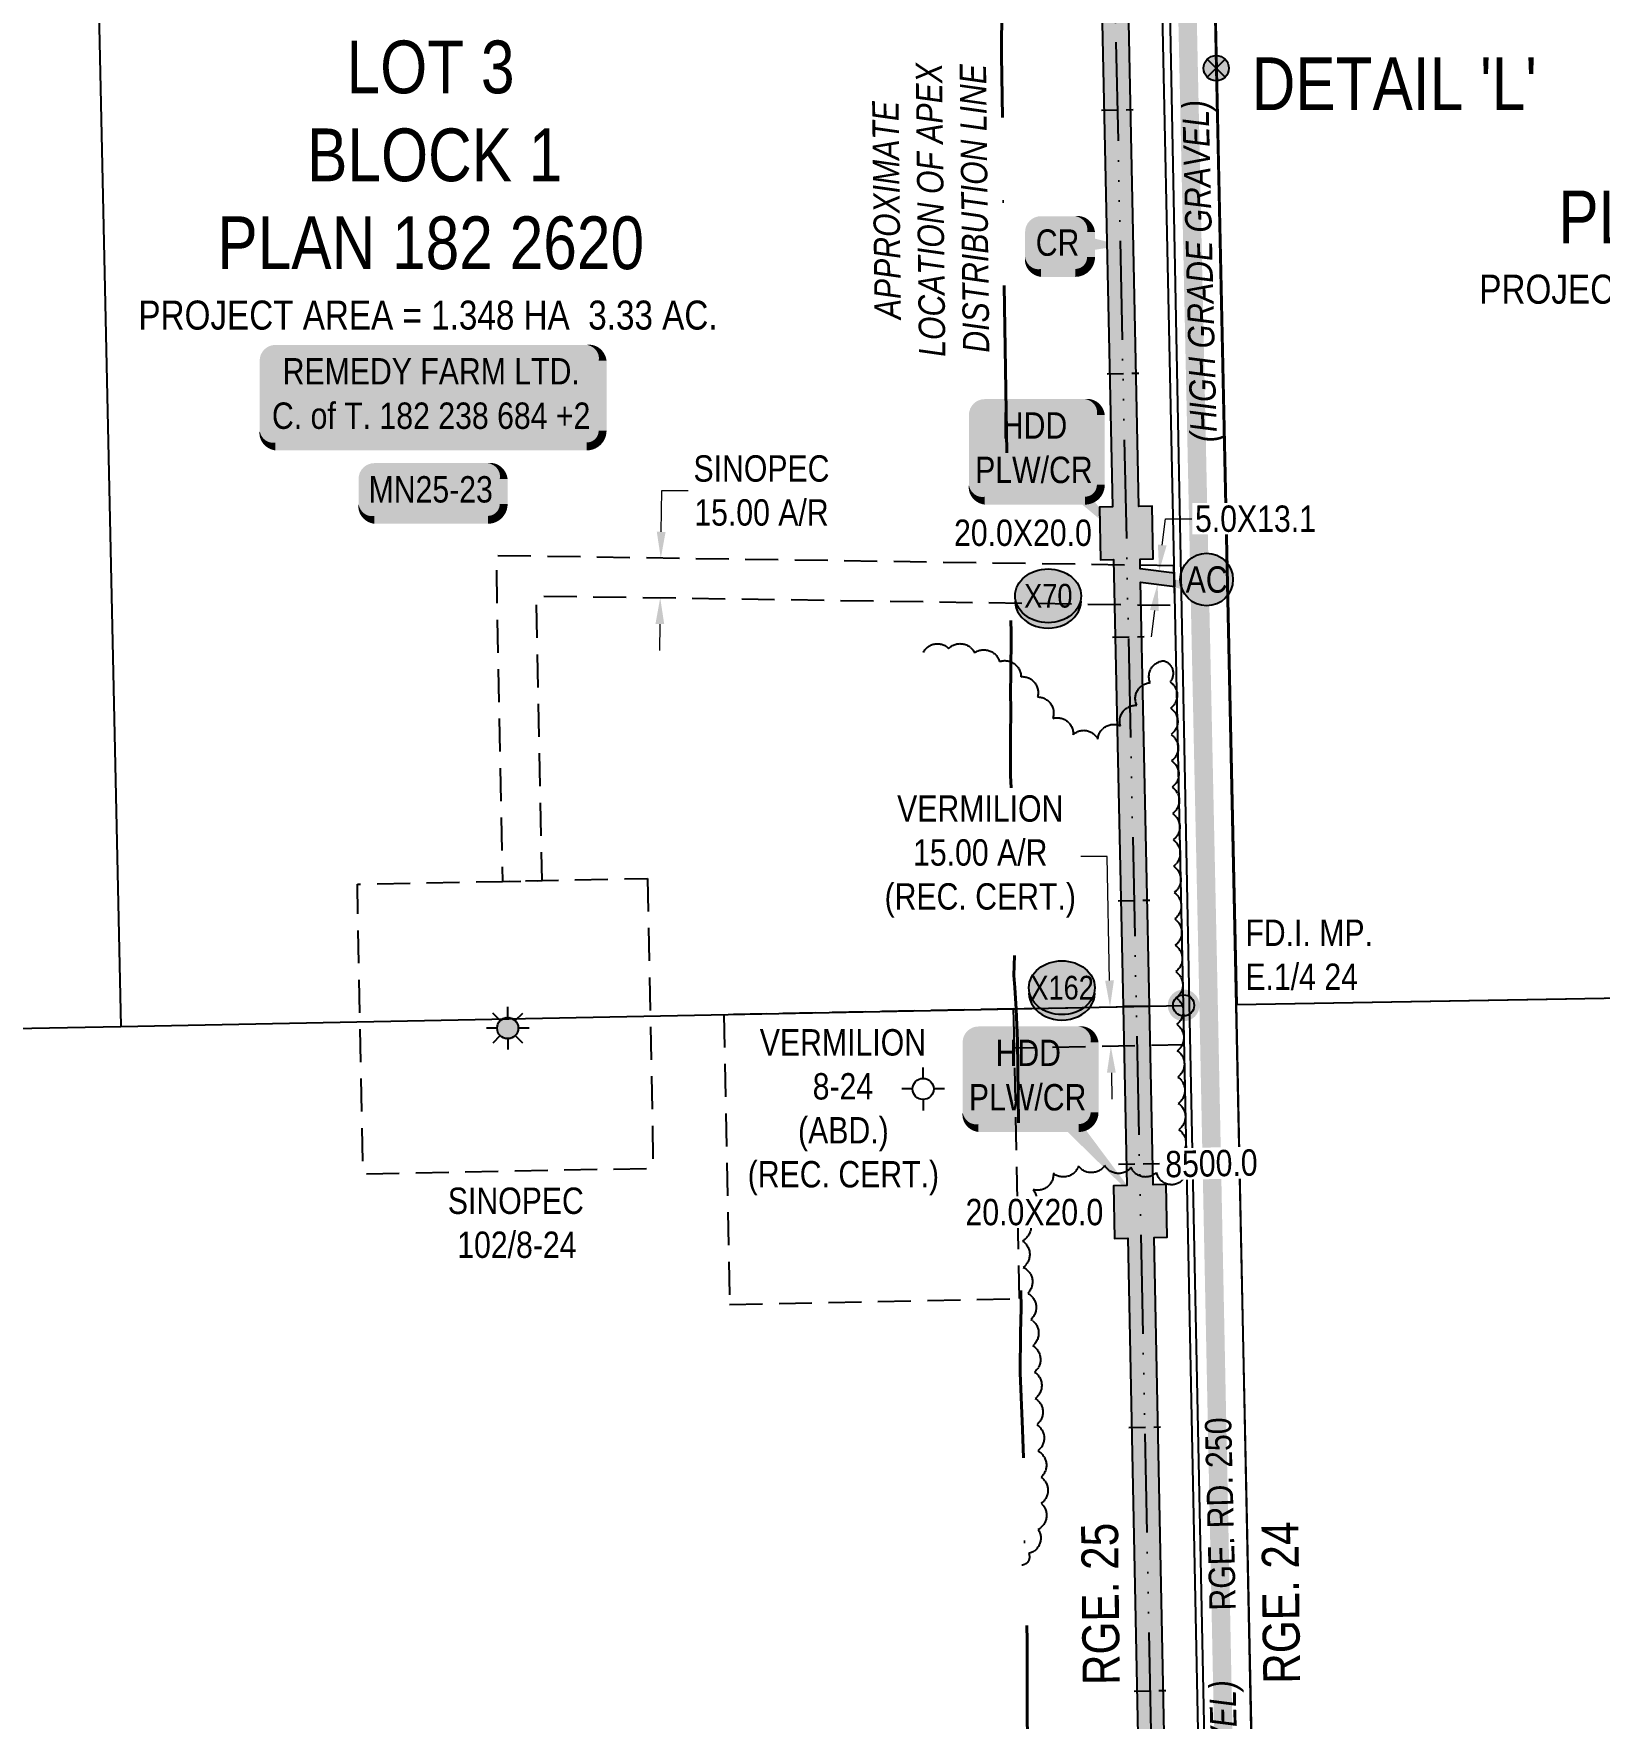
# Model space of a CAD drawing. Extents: x 88833 to 97610, y 5963373 to 5974710.
# Drawn here: x 93540 to 94134, y 5965618 to 5966257 of the extents above; entities that cross this region are included whole.
import ezdxf
from ezdxf.enums import TextEntityAlignment as Align

# ---------------------------------------------------------------- set-up
doc = ezdxf.new("R2010")
doc.units = 0
doc.header["$LTSCALE"] = 5
doc.header["$PDSIZE"] = 5
for name, pattern in [('0', [1, 1, 0]), ('COOP2', [10, 5, -1, 0, -1, 0, -1, 0, -1, 0, -1]), ('DASHDOT', [25.4, 12.7, -6.35, 0, -6.35]), ('foc-ACCESSROAD', [3.75, 2.5, -1.25]), ('foc-QUARTERLINE', [33, 25, -3, 2, -3]), ('foc-TIELINE', [1.875, 1.25, -0.625])]:
    doc.linetypes.add(name, pattern=pattern)
doc.layers.get('Defpoints').update_dxf_attribs({"color": 9})
for name, color, linetype in [('AS-OWNER', 7, 'Continuous'), ('AS-POWER', 104, 'foc-POWER'), ('AS-POWER-EXISTING-PP', 72, 'Continuous'), ('AS-ROADS', 254, 'Continuous'), ('AS-TELEPHONE', 224, 'foc-TEL'), ('C-SYMBOL', 7, 'Continuous'), ('CG-NOTES', 7, 'Continuous'), ('D-TXT', 6, 'Continuous'), ('DETAIL-T', 7, 'Continuous'), ('F-AR', 190, 'foc-ACCESSROAD'), ('F-WS', 190, 'foc-ACCESSROAD'), ('F-WS-S', 8, 'Continuous'), ('L-AREAREQUIRED', 7, 'Continuous'), ('L-MON', 1, 'Continuous'), ('L-QSEC', 8, 'foc-QUARTERLINE'), ('L-ROAD-T', 7, 'Continuous'), ('L-SEC', 7, 'Continuous'), ('L-TITLEDB', 4, 'Continuous'), ('P-APEX RECON PAY ITEMS', 240, 'Continuous'), ('P-APEX RECON-10m BUFFER', 51, 'COOP2'), ('P-APEX RECON-LINE LIST', 240, 'Continuous'), ('P-APEX RECON-URBAN', 30, 'COOP2'), ('P-APEX RECON-WORK AREA', 104, 'Continuous'), ('P-BUFFER-PURPLE', 187, 'foc-TIELINE'), ('P-BUFFER-PURPLE-T', 187, 'Continuous'), ('P-CROSSINGS', 250, 'Continuous'), ('T-BUSH', 110, '0')]:
    doc.layers.add(name, color=color, linetype=linetype)
for name, color, linetype, lineweight in [('AS-RECON EXISTING', 151, 'DASHDOT', 40), ('AS-RECON EXISTING-T', 151, 'Continuous', 40), ('F-AR-T', 190, 'Continuous', 9), ('F-WS-T', 190, 'Continuous', 9), ('P-APEX RECON-TWS-T', 104, 'Continuous', 9), ('T-TEXT', 48, 'Continuous', 18)]:
    doc.layers.add(name, color=color, linetype=linetype, lineweight=lineweight)
doc.layers.add('P-APEX RECON-TO BE DRILLED-H', color=7, linetype='Continuous', true_color=0xffafe1)
doc.styles.add('1.8', font='ARIALN.TTF', dxfattribs={"height": 2})
doc.styles.add('100L', font='ARIALN.TTF', dxfattribs={"height": 10})
doc.styles.add('175L', font='ARIALN.TTF', dxfattribs={"height": 2})
doc.styles.add('80', font='ARIALN.TTF', dxfattribs={"height": 10})
doc.styles.add('80CG', font='ARIALN.TTF', dxfattribs={"height": 10})
doc.styles.add('80L', font='ARIALN.TTF', dxfattribs={"height": 10})
doc.styles.add('80LS', font='ARIALNI.TTF', dxfattribs={"height": 10})
doc.styles.add('Crossing', font='ARIALN.TTF', dxfattribs={"height": 10})
doc.styles.add('foc-LtypeFont', font='ARIALN.TTF', dxfattribs={"height": 7.35})
doc.linetypes.add('foc-POWER', pattern='A,6,-1,["P",foc-LtypeFont,S=0.2,R=0,X=-0.625,Y=-0.75],-1.24,4', length=12.24)
doc.linetypes.add('foc-TEL', pattern='A,2,-1,["T",foc-LtypeFont,S=0.2,R=0,X=-0.425,Y=-0.75],-1.24,8', length=12.24)
doc.dimstyles.new('Compass 5 000', dxfattribs={"dimscale": 5, "dimtxt": 9, "dimasz": 2, "dimexe": 0.2, "dimexo": 0.0625, "dimgap": 0.5, "dimtad": 0, "dimtih": 1, "dimtoh": 1, "dimzin": 0, "dimdsep": 46, "dimtxsty": '80CG', "dimcen": 0.1, "dimse1": 1, "dimse2": 1, "dimclrd": 256, "dimclrt": 256, "dimaunit": 1, "dimadec": 4, "dimazin": 0, "dimtfac": 0.06, "dimtofl": 0, "dimtmove": 0, "dimatfit": 1, "dimfxl": 0.2, "dimtolj": 1, "dimtzin": 0, "dimlwd": -1, "dimarcsym": 0})

# ---------------------------------------------------------------- blocks, each defined once
blk = doc.blocks.new('GABD')
for p, q in [((0, 0.81), (0, 1.62)), ((-0.81, 0), (-1.62, 0)), ((1.62, 0), (0.81, 0)), ((0, -0.81), (0, -1.62))]:
    blk.add_line(p, q)
blk.add_circle((0, 0), 0.8)
blk = doc.blocks.new('GAS')
h = blk.add_hatch(color=255)
h.dxf.hatch_style = 1
edge = h.paths.add_edge_path()
edge.add_arc((0, 0), 0.9, 0, 360)
for p, q in [((0, 0.81), (0, 1.62)), ((-0.81, 0), (-1.62, 0)), ((-0.57, 0.57), (-1.14, 1.14)), ((0.57, 0.57), (1.14, 1.14)), ((1.62, 0), (0.81, 0)), ((-0.57, -0.57), (-1.14, -1.14)), ((0, -0.81), (0, -1.62)), ((1.14, -1.14), (0.57, -0.57))]:
    blk.add_line(p, q)
blk.add_circle((0, 0), 0.8)
blk = doc.blocks.new('*D449')
at = {"layer": 'Defpoints', "color": 0, "transparency": 16777216}
for p in [(93777.81, 5966058.34), (93797.22, 5966058.05), (93796.99, 5966043.06)]:
    blk.add_point(p, dxfattribs=at)
at = {"layer": 'F-AR-T', "transparency": 16777216}
for p, q in [((93777.96, 5966068.34), (93778.19, 5966083.95)), ((93778.19, 5966083.95), (93788.19, 5966083.95)), ((93777.44, 5966033.34), (93777.3, 5966023.34))]:
    blk.add_line(p, q, dxfattribs=at)
for points in [[(93776.29, 5966068.36), (93779.63, 5966068.31), (93777.81, 5966058.34)], [(93775.78, 5966033.37), (93779.11, 5966033.32), (93777.59, 5966043.34)]]:
    blk.add_solid(points, dxfattribs=at)
at = {"layer": 'F-AR-T', "transparency": 16777216, "insert": (93815.97, 5966083.95), "char_height": 10, "attachment_point": 5, "style": '80CG'}
blk.add_mtext('\\A1;SINOPEC\\P15.00 A/R', dxfattribs=at)
blk = doc.blocks.new('*U452')
at = {"true_color": 0xffffa8}
h = blk.add_hatch(color=51, dxfattribs=at)
edge = h.paths.add_edge_path()
edge.add_line((-21.5, -11.5), (21.5, -11.5))
edge.add_arc((21.5, -5.5), 6, 270, 360)
edge.add_line((27.5, -5.5), (27.5, 4))
edge.add_arc((21.5, 4), 6, 0, 90)
edge.add_line((21.5, 10), (-21.5, 10))
edge.add_arc((-21.5, 4), 6, 90, 180)
edge.add_line((-27.5, 4), (-27.5, -5.5))
edge.add_arc((-21.5, -5.5), 6, 180, 270)
at = {"color": 240, "flags": 128}
blk.add_lwpolyline([(-21.5, -11.5, 3, 3, 0), (21.5, -11.5, 3, 3, 0.414214), (27.5, -5.5, 3, 3, 0), (27.5, 4, 3, 0, 0.414214), (21.5, 10, 0, 0, 0), (-21.5, 10, 0, 0, 0.414214), (-27.5, 4, 0, 0, 0), (-27.5, -5.5, 0, 3, 0.414214)], format="xyseb", close=True, dxfattribs=at)
for points in [[(-24.67, -8.43, 0, 10, 0), (0, 0, 5, 5, 0)], [(21.05, -6.93, 0, 10, 0), (0, 0, 5, 5, 0)]]:
    blk.add_lwpolyline(points, format="xyseb", dxfattribs=at)
at = {"color": 4, "style": '80'}
blk.add_attdef('OTHER_001', (-14.7, -5), '', height=10, dxfattribs=at)
blk = doc.blocks.new('*U480')
h = blk.add_hatch(color=59)
edge = h.paths.add_edge_path()
edge.add_line((-59, -20), (59, -20))
edge.add_arc((59, -14), 6, 270, 360)
edge.add_line((65, -14), (65, 12.5))
edge.add_arc((59, 12.5), 6, 0, 90)
edge.add_line((59, 18.5), (-59, 18.5))
edge.add_arc((-59, 12.5), 6, 90, 180)
edge.add_line((-65, 12.5), (-65, -14))
edge.add_arc((-59, -14), 6, 180, 270)
at = {"color": 1, "flags": 128}
blk.add_lwpolyline([(-59, -20, 3, 3, 0), (59, -20, 3, 3, 0.414214), (65, -14, 3, 3, 0), (65, 12.5, 3, 0, 0.414214), (59, 18.5, 0, 0, 0), (-59, 18.5, 0, 0, 0.414214), (-65, 12.5, 0, 0, 0), (-65, -14, 0, 3, 0.414214)], format="xyseb", close=True, dxfattribs=at)
blk.add_lwpolyline([(-56.05, -9.74, 0, 7.5, 0), (0, 0, 0, 0, 0)], format="xyseb", dxfattribs=at)
at = {"color": 1, "style": '80'}
blk.add_attdef('ENTER_TEXT_001', (-35.99, -5), '', height=10, dxfattribs=at)
blk = doc.blocks.new('fdia')
at = {"color": 255, "const_width": 1}
blk.add_lwpolyline([(-0.5, 0, 1), (0.5, 0, 1)], format="xyb", close=True, dxfattribs=at)
blk = doc.blocks.new('Fdiaa')
blk.add_blockref('fdia', (0, 0))
blk = doc.blocks.new('fdib')
at = {"color": 1, "const_width": 1.6}
blk.add_lwpolyline([(-0.4, 0, 1), (0.4, 0, 1)], format="xyb", close=True, dxfattribs=at)
at = {"color": 1}
blk.add_circle((0, 0), 0.8, dxfattribs=at)
blk = doc.blocks.new('Fdibb')
blk.add_blockref('fdib', (0, 0))
blk = doc.blocks.new('fdicc')
for name in ['Fdibb', 'Fdiaa']:
    blk.add_blockref(name, (0, 0))
blk = doc.blocks.new('FDI')
blk.add_blockref('fdicc', (0, 0))
blk = doc.blocks.new('POWERPOLE')
h = blk.add_hatch(color=255)
edge = h.paths.add_edge_path()
edge.add_arc((0, 0), 0.96, 0, 360)
at = {"linetype": 'Continuous'}
for p, q in [((0.68, -0.68), (-0.68, 0.68)), ((-0.68, -0.68), (0.68, 0.68))]:
    blk.add_line(p, q, dxfattribs=at)
blk.add_circle((0, 0), 0.96, dxfattribs=at)
blk = doc.blocks.new('*D768')
at = {"layer": 'Defpoints', "color": 0, "transparency": 16777216}
for p in [(93966, 5966053.48), (93966.7, 5966053.4), (93965.4, 5966048.52)]:
    blk.add_point(p, dxfattribs=at)
at = {"layer": 'P-APEX RECON-TWS-T', "transparency": 16777216}
for p, q in [((93967.9, 5966063.33), (93969.1, 5966073.25)), ((93969.1, 5966073.25), (93979.1, 5966073.25)), ((93964.9, 5966038.51), (93963.7, 5966028.58))]:
    blk.add_line(p, q, dxfattribs=at)
for points in [[(93966.24, 5966063.52), (93969.55, 5966063.13), (93966.7, 5966053.4)], [(93963.25, 5966038.71), (93966.56, 5966038.31), (93966.1, 5966048.44)]]:
    blk.add_solid(points, dxfattribs=at)
at = {"layer": 'P-APEX RECON-TWS-T', "transparency": 16777216, "insert": (94003.24, 5966073.25), "char_height": 10, "attachment_point": 5, "style": '80CG', "bg_fill": 3, "box_fill_scale": 1.1, "bg_fill_color": 256, "bg_fill_true_color": 13158600, "bg_fill_transparency": 0}
blk.add_mtext('\\A1;5.0X13.1', dxfattribs=at)
blk = doc.blocks.new('*U777')
at = {"true_color": 0xffffa8}
h = blk.add_hatch(color=51, dxfattribs=at)
edge = h.paths.add_edge_path()
edge.add_line((-6.5, -11.5), (6.5, -11.5))
edge.add_arc((6.5, -5.5), 6, 270, 360)
edge.add_line((12.5, -5.5), (12.5, 4))
edge.add_arc((6.5, 4), 6, 0, 90)
edge.add_line((6.5, 10), (-6.5, 10))
edge.add_arc((-6.5, 4), 6, 90, 180)
edge.add_line((-12.5, 4), (-12.5, -5.5))
edge.add_arc((-6.5, -5.5), 6, 180, 270)
at = {"color": 240, "flags": 128}
blk.add_lwpolyline([(-6.5, -11.5, 3, 3, 0), (6.5, -11.5, 3, 3, 0.414214), (12.5, -5.5, 3, 3, 0), (12.5, 4, 3, 0, 0.414214), (6.5, 10, 0, 0, 0), (-6.5, 10, 0, 0, 0.414214), (-12.5, 4, 0, 0, 0), (-12.5, -5.5, 0, 3, 0.414214)], format="xyseb", close=True, dxfattribs=at)
for points in [[(-1, -11.44, 0, 10, 0), (0, 0, 5, 5, 0)], [(24.14, -1.1, 0, 10, 0), (0, 0, 5, 5, 0)]]:
    blk.add_lwpolyline(points, format="xyseb", dxfattribs=at)
at = {"color": 4, "style": '80'}
blk.add_attdef('OTHER_001', (-14.7, -5), '', height=10, dxfattribs=at)
blk = doc.blocks.new('*U831')
at = {"true_color": 0xffffa8}
h = blk.add_hatch(color=51, dxfattribs=at)
edge = h.paths.add_edge_path()
edge.add_line((-19, -20), (19, -20))
edge.add_arc((19, -14), 6, 270, 360)
edge.add_line((25, -14), (25, 12.5))
edge.add_arc((19, 12.5), 6, 0, 90)
edge.add_line((19, 18.5), (-19, 18.5))
edge.add_arc((-19, 12.5), 6, 90, 180)
edge.add_line((-25, 12.5), (-25, -14))
edge.add_arc((-19, -14), 6, 180, 270)
at = {"color": 240, "flags": 128}
blk.add_lwpolyline([(-19, -20, 3, 3, 0), (19, -20, 3, 3, 0.414214), (25, -14, 3, 3, 0), (25, 12.5, 3, 0, 0.414214), (19, 18.5, 0, 0, 0), (-19, 18.5, 0, 0, 0.414214), (-25, 12.5, 0, 0, 0), (-25, -14, 0, 3, 0.414214)], format="xyseb", close=True, dxfattribs=at)
for points in [[(-1, -11.44, 0, 10, 0), (0, 0, 5, 5, 0)], [(42.32, -48.45, 0, 10, 0), (0, 0, 5, 5, 0)]]:
    blk.add_lwpolyline(points, format="xyseb", dxfattribs=at)
at = {"color": 4, "style": '80'}
blk.add_attdef('OTHER_001', (-14.7, -5), '', height=10, dxfattribs=at)
blk = doc.blocks.new('Access_Point')
h = blk.add_hatch(color=255)
h.dxf.hatch_style = 1
edge = h.paths.add_edge_path()
edge.add_arc((0, 0), 9.99, 0, 360)
at = {"color": 170}
blk.add_circle((0, 0), 9.99, dxfattribs=at)
at = {"color": 170, "style": '175L'}
blk.add_text('AC', height=10, dxfattribs=at).set_placement((0, 0), align=Align.MIDDLE_CENTER)
blk = doc.blocks.new('xing2')
h = blk.add_hatch(color=50)
h.dxf.hatch_style = 1
edge = h.paths.add_edge_path()
edge.add_ellipse((0, 0), major_axis=(-12.5, 0), ratio=0.816297, start_angle=0, end_angle=360)
h = blk.add_hatch(color=250)
h.dxf.hatch_style = 1
edge = h.paths.add_edge_path()
edge.add_ellipse((0, -2.05), major_axis=(-12.5, 0), ratio=0.816297, start_angle=0, end_angle=180)
edge.add_line((12.5, -2.05), (12.5, 0))
edge.add_ellipse((0, 0), major_axis=(-12.5, 0), ratio=0.816297, start_angle=0, end_angle=180, ccw=False)
edge.add_line((-12.5, 0), (-12.5, -2.05))
at = {"color": 250}
blk.add_ellipse((0, 0), major_axis=(-12.5, 0), ratio=0.816297, dxfattribs=at)
blk.add_ellipse((0, -2.05), major_axis=(-12.5, 0), ratio=0.816297, start_param=0, end_param=3.141593, dxfattribs=at)
at = {"color": 250, "style": 'Crossing'}
blk.add_attdef('CROSSING', text='', height=9, dxfattribs=at).set_placement((0.09, 0.02), align=Align.MIDDLE_CENTER)
at = {"color": 250, "style": 'Crossing', "flags": 1}
for tag, p in [('OWNER', (0.09, -12.49)), ('DESCRIPTION', (0.09, -25.77)), ('LOCATION', (0.09, -39.3)), ('DWG_REF', (0.09, -52.84))]:
    blk.add_attdef(tag, text='', height=9, dxfattribs=at).set_placement(p, align=Align.MIDDLE_CENTER)
blk = doc.blocks.new('*U1192')
at = {"true_color": 0xffffa8}
h = blk.add_hatch(color=51, dxfattribs=at)
edge = h.paths.add_edge_path()
edge.add_line((-19, -20), (19, -20))
edge.add_arc((19, -14), 6, 270, 360)
edge.add_line((25, -14), (25, 12.5))
edge.add_arc((19, 12.5), 6, 0, 90)
edge.add_line((19, 18.5), (-19, 18.5))
edge.add_arc((-19, 12.5), 6, 90, 180)
edge.add_line((-25, 12.5), (-25, -14))
edge.add_arc((-19, -14), 6, 180, 270)
at = {"color": 240, "flags": 128}
blk.add_lwpolyline([(-19, -20, 3, 3, 0), (19, -20, 3, 3, 0.414214), (25, -14, 3, 3, 0), (25, 12.5, 3, 0, 0.414214), (19, 18.5, 0, 0, 0), (-19, 18.5, 0, 0, 0.414214), (-25, 12.5, 0, 0, 0), (-25, -14, 0, 3, 0.414214)], format="xyseb", close=True, dxfattribs=at)
for points in [[(-16.67, 8.29, 0, 10, 0), (0, 0, 5, 5, 0)], [(34.72, -35.51, 0, 10, 0), (0, 0, 5, 5, 0)]]:
    blk.add_lwpolyline(points, format="xyseb", dxfattribs=at)
at = {"color": 4, "style": '80'}
blk.add_attdef('OTHER_001', (-14.7, -5), '', height=10, dxfattribs=at)
blk = doc.blocks.new('*D1197')
at = {"layer": 'Defpoints', "color": 0, "transparency": 16777216}
for p in [(93947.97, 5965888.2), (93948.1, 5965888.2), (93948.27, 5965873.23)]:
    blk.add_point(p, dxfattribs=at)
at = {"layer": 'F-AR-T', "transparency": 16777216}
for p, q in [((93946.97, 5965945.25), (93936.97, 5965945.25)), ((93947.91, 5965898.2), (93946.97, 5965945.25)), ((93948.6, 5965863.24), (93948.8, 5965853.24))]:
    blk.add_line(p, q, dxfattribs=at)
for points in [[(93949.57, 5965898.23), (93946.24, 5965898.16), (93948.1, 5965888.2)], [(93950.27, 5965863.27), (93946.93, 5965863.2), (93948.4, 5965873.24)]]:
    blk.add_solid(points, dxfattribs=at)
at = {"layer": 'F-AR-T', "transparency": 16777216, "insert": (93898.9, 5965945.25), "char_height": 10, "attachment_point": 5, "style": '80CG', "bg_fill": 3, "box_fill_scale": 1.1, "bg_fill_color": 256, "bg_fill_true_color": 13158600, "bg_fill_transparency": 0}
blk.add_mtext('\\A1;VERMILION\\P15.00 A/R\\P(REC. CERT.)', dxfattribs=at)

msp = doc.modelspace()

# ---------------------------------------------------------------- hatches: boundary and pattern name
at = {"layer": 'P-APEX RECON-10m BUFFER', "transparency": 33554687}
h = msp.add_hatch(color=256, dxfattribs=at)
h.dxf.hatch_style = 1
h.paths.add_polyline_path([(93558.802, 5966538.856), (93573.322, 5966539.084), (93573.202, 5966542.242), (93934.125, 5966548.315), (93934.232, 5966543.277), (93939.226, 5966543.383), (93942.839, 5966372.157), (93937.871, 5966372.052), (93938.293, 5966352.073), (93943.26, 5966352.178), (93943.677, 5966332.438), (93938.682, 5966332.333), (93939.103, 5966312.353), (93944.098, 5966312.458), (93944.754, 5966281.376), (93939.759, 5966281.271), (93940.181, 5966261.291), (93945.176, 5966261.397), (93949.05, 5966077.769), (93944.055, 5966077.663), (93944.476, 5966057.684), (93949.471, 5966057.789), (93953.046, 5965888.343), (93963.036, 5965888.533), (93959.646, 5966049.217), (93972.627, 5966047.649), (93972.52, 5966052.694), (93959.54, 5966054.262), (93959.461, 5966058), (93964.456, 5966058.105), (93964.034, 5966078.085), (93959.039, 5966077.979), (93955.165, 5966261.608), (93960.16, 5966261.713), (93959.739, 5966281.693), (93954.744, 5966281.587), (93954.088, 5966312.669), (93959.083, 5966312.775), (93958.661, 5966332.754), (93953.667, 5966332.649), (93953.25, 5966352.388), (93958.272, 5966352.494), (93958.166, 5966357.51), (93966.05, 5966357.694), (93965.838, 5966367.683), (93957.956, 5966367.5), (93957.851, 5966372.474), (93952.829, 5966372.368), (93952.741, 5966376.501), (93965.645, 5966376.761), (93965.539, 5966381.756), (93952.636, 5966381.496), (93949.216, 5966543.594), (93954.211, 5966543.699), (93953.789, 5966563.679), (93948.794, 5966563.574), (93946.742, 5966660.44), (93948.312, 5966660.465), (93948.245, 5966666.347), (93959.495, 5966666.657), (93959.283, 5966676.647), (93948.132, 5966676.34), (93948.084, 5966680.521), (93928.071, 5966680.206), (93928.475, 5966660.153), (93936.751, 5966660.283), (93938.804, 5966563.362), (93933.81, 5966563.257), (93933.914, 5966558.305), (93572.826, 5966552.229), (93572.568, 5966559.042), (93567.558, 5966558.986), (93566.428, 5966603.276), (93557.802, 5966608.316), (93557.312, 5966607.513), (93558.368, 5966558.884)])
h = msp.add_hatch(color=256, dxfattribs=at)
h.dxf.hatch_style = 1
h.paths.add_polyline_path([(93953.046, 5965888.343), (93954.414, 5965820.508), (93949.419, 5965820.407), (93949.822, 5965800.427), (93954.817, 5965800.528), (93967.359, 5965178.736), (93960.862, 5965177.774), (93963.786, 5965158.005), (93968.729, 5965158.737), (93970.567, 5965146.313), (93971.872, 5965082.207), (93981.862, 5965082.412), (93981.751, 5965087.876), (93986.798, 5965086.148), (93992.186, 5965083.873), (93992.076, 5965089.342), (93988.581, 5965090.819), (93981.643, 5965093.193), (93980.544, 5965147.149), (93980.246, 5965149.16), (93985.604, 5965137.967), (93991.102, 5965137.773), (93991.001, 5965142.776), (93988.804, 5965142.853), (93980.376, 5965160.46), (93983.555, 5965160.93), (93980.631, 5965180.699), (93977.323, 5965180.21), (93964.807, 5965800.73), (93969.802, 5965800.83), (93969.399, 5965820.81), (93964.404, 5965820.71), (93963.036, 5965888.533)])
at = {"layer": 'P-APEX RECON-TO BE DRILLED-H', "transparency": 33554687}
h = msp.add_hatch(color=256, dxfattribs=at)
h.dxf.hatch_style = 1
h.paths.add_polyline_path([(93959.319, 5966064.746), (93949.329, 5966064.536), (93949.471, 5966057.789), (93953.046, 5965888.343), (93954.551, 5965813.715), (93959.598, 5965813.817), (93964.541, 5965813.917), (93963.036, 5965888.533), (93959.646, 5966049.217)])

# ---------------------------------------------------------------- linework, layer by layer
at = {"layer": 'AS-POWER', "flags": 128}
msp.add_lwpolyline([(94018.03, 5964844.99), (94012.78, 5965079.64), (94004.68, 5965461.86), (94002.27, 5965592.51), (93988.35, 5966244.118), (93985.825, 5966373.329)], dxfattribs=at)
at = {"layer": 'AS-RECON EXISTING', "flags": 128}
msp.add_lwpolyline([(93919.699, 5965463.054), (93918.911, 5965495.286), (93919.164, 5965513.972), (93918.51, 5965541.406), (93918.014, 5965571.555), (93917.457, 5965598.961), (93916.74, 5965616.586), (93916.638, 5965647.94), (93916.12, 5965669.146), (93915.63, 5965688.346), (93915.409, 5965699.483), (93915.387, 5965714.086), (93914.959, 5965727.966), (93914.076, 5965749.417), (93914.108, 5965764.556), (93914.448, 5965773.95), (93914.028, 5965788.043), (93913.895, 5965800.38), (93913.806, 5965811.482), (93913.94, 5965823.141), (93913.39, 5965844.303), (93913.042, 5965875.296), (93912.543, 5965887.33), (93911.953, 5965895.568), (93911.67, 5965900.134), (93911.904, 5965911.073), (93910.921, 5965924.544), (93910.93, 5965930.757), (93911.446, 5965952.343), (93910.759, 5965967.976), (93910.423, 5965975.961), (93910.316, 5965991.577), (93910.482, 5965999.737), (93910.418, 5966008.596), (93910.514, 5966013.345), (93910.652, 5966030.259), (93910.466, 5966036.943), (93909.674, 5966048.384), (93907.608, 5966184.345), (93907.383, 5966218.417), (93906.974, 5966249.085), (93907.076, 5966267.919), (93906.465, 5966295.653), (93906.298, 5966303.541), (93906.015, 5966317.255), (93905.74, 5966347.446), (93905.365, 5966361.587), (93905.243, 5966374.169), (93905.045, 5966384.697)], dxfattribs=at)
at = {"layer": 'AS-ROADS', "flags": 128}
for points, const_width in [([(94020.182, 5964179.765), (94016.384, 5964372.858), (94000.133, 5965162.172), (93985.104, 5965906.543), (93958.312, 5967160.052), (93939.043, 5968064.275), (93917.295, 5969118.161), (93899.542, 5969937.457), (93880.532, 5970849.51)], 7), ([(93968.176, 5966049.743), (93980.565, 5966047.026)], 2.998)]:
    msp.add_lwpolyline(points, dxfattribs=dict(at, const_width=const_width))
at = {"layer": 'AS-TELEPHONE', "flags": 128}
msp.add_lwpolyline([(94012.914, 5964179.612), (94010.915, 5964278.386), (94010.098, 5964318.808), (94010.405, 5964321.73), (94010.533, 5964323.72), (94011.345, 5964325.753), (94012.654, 5964328.873), (94013.307, 5964336.441), (94013.308, 5964345.03), (94013.063, 5964354.729), (94011.839, 5964366.981), (94010.934, 5964378.203), (94010.828, 5964393.644), (94010.305, 5964407.061), (94009.592, 5964430.092), (94009.586, 5964439.576), (94002.765, 5964681.403), (93994.626, 5965083.194), (93978.189, 5965889.54), (93970.243, 5966298.636), (93969.166, 5966347.269), (93968.634, 5966367.667), (93968.878, 5966388.077)], dxfattribs=at)
at = {"layer": 'F-AR', "flags": 128}
msp.add_lwpolyline([(93972.32, 5966055.474), (93715.363, 5966059.26), (93717.782, 5965935.795), (93732.78, 5965936.089), (93730.665, 5966044.033), (93972.629, 5966040.468)], close=True, dxfattribs=at)
msp.add_lwpolyline([(93976.298, 5965873.794), (93911.862, 5965872.505), (93911.562, 5965887.49), (93975.998, 5965888.779)], dxfattribs=at)
at = {"layer": 'F-WS', "flags": 128}
msp.add_lwpolyline([(93772.772, 5965936.873), (93774.927, 5965826.894), (93664.948, 5965824.739), (93662.793, 5965934.718), (93717.782, 5965935.795)], close=True, dxfattribs=at)
at = {"layer": 'F-WS'}
msp.add_lwpolyline([(93801.672, 5965885.291), (93803.871, 5965775.4), (93913.761, 5965777.599), (93911.562, 5965887.49)], close=True, dxfattribs=at)
at = {"layer": 'L-QSEC', "flags": 128}
for points in [[(93996.099, 5965889.124), (95606.636, 5965916.731)], [(93170.274, 5965872.743), (93573.086, 5965880.76)]]:
    msp.add_lwpolyline(points, dxfattribs=at)
at = {"layer": 'L-SEC', "flags": 128}
for points in [[(93975.998, 5965888.779), (93959.01, 5966689.507)], [(93996.097, 5965889.205), (93979.109, 5966689.933)], [(93992.211, 5965082.625), (93975.998, 5965888.779)], [(94012.311, 5965083.029), (93996.098, 5965889.183)]]:
    msp.add_lwpolyline(points, dxfattribs=at)
at = {"layer": 'L-TITLEDB'}
for p, q in [((93563.487, 5966323.002), (93573.086, 5965880.76)), ((93573.086, 5965880.76), (93976.005, 5965888.752))]:
    msp.add_line(p, q, dxfattribs=at)
at = {"layer": 'L-TITLEDB', "flags": 128}
msp.add_lwpolyline([(93996.099, 5965889.124), (94399.274, 5965896.035), (94382.023, 5966691.418), (94282.141, 5966688.632), (94281.933, 5966698.249), (93979.107, 5966690.051), (93984.466, 5966441.126), (94072.252, 5966442.94), (94074.746, 5966322.234), (93986.96, 5966320.42)], close=True, dxfattribs=at)
at = {"layer": 'P-APEX RECON-URBAN', "ltscale": 1.5, "flags": 128}
msp.add_lwpolyline([(89862.314, 5969420.078), (89867.21, 5969428.525), (89870.142, 5969432.838), (89871.234, 5969440.262), (89870.986, 5969451.312), (89869.214, 5969465.882), (89874.382, 5969505.038), (89878.807, 5969544.864), (89884.151, 5969585.191), (89892.206, 5969617.101), (89902.642, 5969647.039), (89920.512, 5969655.252), (90029.926, 5969662.38), (90138.481, 5969668.858), (90357.817, 5969689.033), (90562.775, 5969696.814), (90589.96, 5969720.186), (90720.273, 5969722.879), (90776.006, 5969735.867), (91186.503, 5969696.002), (91462.207, 5969691.78), (92125.726, 5969704.862), (92128.773, 5969486.17), (92217.364, 5969300.618), (92221.268, 5969073.304), (93093.277, 5969087.636), (93106.741, 5968355.069), (93124.698, 5968305.644), (93129.217, 5968093.237), (93161.833, 5968029.817), (93132.245, 5967948.401), (93140.258, 5967559.937), (93144.056, 5967553.379), (93150.54, 5967550.023), (93471.989, 5967554.975), (93537.11, 5967530.142), (93807.323, 5967535.904), (93870.968, 5967527.576), (94192.337, 5967535.661), (94197.923, 5967257.788), (94078.168, 5967114.695), (94085.554, 5966738.872), (94086.156, 5966675.15), (93941.517, 5966671.159), (93944.01, 5966553.478), (93958.044, 5965888.32), (93972.598, 5965166.717), (93975.555, 5965146.731), (93977.138, 5965068.998), (93975.008, 5965048.86), (93989.037, 5964391.951), (94052.05, 5964393.271), (94345.155, 5964399.496), (94346.843, 5964325.417), (94351.149, 5964301.36), (94401.947, 5964302.5), (94446.672, 5964297.431), (95465.604, 5964319.323)], dxfattribs=at)
at = {"layer": 'P-APEX RECON-WORK AREA', "flags": 128}
msp.add_lwpolyline([(93977.323, 5965180.21), (93964.807, 5965800.73), (93969.802, 5965800.83), (93969.399, 5965820.81), (93964.404, 5965820.71), (93963.036, 5965888.533), (93953.046, 5965888.343), (93954.414, 5965820.508), (93949.419, 5965820.407), (93949.822, 5965800.427), (93954.817, 5965800.528), (93967.359, 5965178.736)], dxfattribs=at)
at = {"layer": 'P-BUFFER-PURPLE'}
for p, q in [((93944.877, 5966228.163), (93956.865, 5966228.416)), ((93946.985, 5966128.265), (93958.973, 5966128.518)), ((93955.267, 5965728.674), (93967.255, 5965728.916)), ((93957.282, 5965628.774), (93969.27, 5965629.016))]:
    msp.add_line(p, q, dxfattribs=at)
at = {"layer": 'T-BUSH', "flags": 128}
msp.add_lwpolyline([(93877.384, 5966022.628, -0.5205671), (93886.915, 5966024.095, -0.5205671), (93896.774, 5966022.472, -0.5205671), (93906.172, 5966019.126, -0.5205671), (93914.323, 5966013.412, -0.5205671), (93920.616, 5966005.715, -0.5205671), (93926.375, 5965997.581, -0.5205671), (93934.114, 5965991.406, -0.5205671), (93943.448, 5965989.666, -0.5205671), (93952.005, 5965994.778, -0.5205671), (93958.221, 5966002.554, -0.5205671), (93963.312, 5966011.151, -0.5205671), (93968.603, 5966019.449, -0.5205671), (93970.858, 5966011.46, -0.5205671), (93971.052, 5966001.47, -0.5205671), (93971.245, 5965991.479, -0.5205671), (93971.439, 5965981.489, -0.5205671), (93971.633, 5965971.499, -0.5205671), (93971.827, 5965961.509, -0.5205671), (93972.02, 5965951.519, -0.5205671), (93972.214, 5965941.529, -0.5205671), (93972.408, 5965931.538, -0.5205671), (93972.602, 5965921.548, -0.5205671), (93972.796, 5965911.558, -0.5205671), (93972.989, 5965901.568, -0.5205671), (93973.183, 5965891.578, -0.5205671), (93973.377, 5965881.588, -0.5205671), (93973.571, 5965871.597, -0.5205671), (93973.764, 5965861.607, -0.5205671), (93973.958, 5965851.617, -0.5205671), (93974.152, 5965841.627, -0.5205671), (93974.346, 5965831.637, -0.5205671), (93974.539, 5965821.647, -0.5205671), (93965.731, 5965825.396, -0.5205671), (93956.016, 5965827.256, -0.5205671), (93946.054, 5965828.032, -0.5205671), (93936.148, 5965827.81, -0.5205671), (93926.601, 5965825.059, -0.5205671), (93918.952, 5965818.909, -0.5205671), (93916.071, 5965809.349, -0.5205671), (93914.903, 5965799.425, -0.5205671), (93915.177, 5965789.442, -0.5205671), (93916.89, 5965779.598, -0.5205671), (93918.065, 5965769.686, -0.5205671), (93918.798, 5965759.721, -0.5205671), (93919.433, 5965749.75, -0.5205671), (93919.764, 5965739.763, -0.5205671), (93920.315, 5965729.789, -0.5205671), (93920.726, 5965719.824, -0.5205671), (93921.954, 5965709.91, -0.5205671), (93921.98, 5965699.961, -0.5205671), (93920.841, 5965690.034, -0.5205671), (93917.267, 5965680.922, -0.5205671), (93914.667, 5965676.504, -0.5205671)], format="xyb", dxfattribs=at)

# ---------------------------------------------------------------- block references
at = {"layer": 'AS-OWNER', "color": 5}
ref = msp.add_blockref('*U480', (93690.749, 5966120.708), dxfattribs=at)
ref.add_attrib('ENTER_TEXT_001', 'REMEDY FARM LTD.', (93634.48, 5966124.216), dxfattribs={"layer": '0', "color": 1, "height": 10, "style": '80'})
ref.add_attrib('ENTER_TEXT_002', 'C. of T. 182 238 684 +2', (93630.425, 5966107.372), dxfattribs={"layer": '0', "color": 1, "height": 10, "style": '80'})
at = {"layer": 'AS-POWER-EXISTING-PP', "xscale": 4.996022535000007, "yscale": 4.996022535000007, "zscale": 4.996022535000007}
msp.add_blockref('POWERPOLE', (93988.35, 5966244.118), dxfattribs=at)
at = {"layer": 'F-WS-S', "xscale": 5, "yscale": 5, "zscale": 5}
msp.add_blockref('GAS', (93719.783, 5965880.152), dxfattribs=at)
at = {"layer": 'L-MON', "color": 5, "xscale": 5, "yscale": 5, "zscale": 5}
msp.add_blockref('FDI', (93975.998, 5965888.779), dxfattribs=at)
at = {"layer": 'P-APEX RECON PAY ITEMS'}
ref = msp.add_blockref('*U777', (93928.399, 5966178.011), dxfattribs=at)
ref.add_attrib('OTHER_001', 'CR', (93919.938, 5966173.007), dxfattribs={"layer": '0', "color": 4, "height": 10, "style": '80'})
at = {"layer": 'P-APEX RECON-LINE LIST'}
ref = msp.add_blockref('*U452', (93690.749, 5966084.384), dxfattribs=at)
ref.add_attrib('OTHER_001', 'MN25-23', (93667.041, 5966079.449), dxfattribs={"layer": '0', "color": 4, "height": 10, "style": '80'})
at = {"layer": 'P-CROSSINGS', "xscale": 0.9992045070000001, "yscale": 0.9992045070000001, "zscale": 0.9992045070000001}
msp.add_blockref('xing2', (93924.605, 5966044.077), dxfattribs=at).add_auto_attribs({'CROSSING': 'X70'})

# ---------------------------------------------------------------- texts
at = {"layer": 'AS-RECON EXISTING-T', "insert": (93859.326, 5966108.402), "char_height": 10, "attachment_point": 1, "rotation": 90.656535, "style": '100L'}
msp.add_mtext_dynamic_manual_height_columns('\\pi40.497;{\\fArial Narrow|b0|i1|c0|p34;APPROXIMATE \\P\\pi26.032;LOCATION OF APEX \\P\\pi27.414;DISTRIBUTION LINE}', width=164.25416, gutter_width=50, heights=[0], dxfattribs=at)
at = {"layer": 'C-SYMBOL', "color": 3, "char_height": 20, "attachment_point": 1, "style": '175L'}
for s, insert in [('\\pi54.069;LOT 4\\P\\pi37.589;BLOCK 2\\P\\pi5.0856;PLAN 222 1304', (94112.931, 5966264.434)), ('\\pi54.049;LOT 3\\P\\pi39.103;BLOCK 1\\P\\pi5.0856;PLAN 182 2620', (93604.643, 5966254.613))]:
    msp.add_mtext_dynamic_manual_height_columns(s, width=169.05243, gutter_width=55, heights=[0], dxfattribs=dict(at, insert=insert))
at = {"layer": 'D-TXT', "color": 3, "char_height": 14, "attachment_point": 1, "rotation": 90.655145, "style": '80L'}
for s, width, insert in [('RGE. 25', 73.75526, (93937.804, 5965630.977)), ('RGE. 24', 63.86109, (94006.185, 5965631.459))]:
    msp.add_mtext_dynamic_manual_height_columns(s, width=width, gutter_width=47.5, heights=[0], dxfattribs=dict(at, insert=insert))
at = {"layer": 'DETAIL-T', "color": 3, "insert": (94000.802, 5966281.564), "char_height": 20, "attachment_point": 1, "style": '175L'}
msp.add_mtext_dynamic_manual_height_columns("\\pi31.841;SEE\\P\\pi1.0021;DETAIL 'L'", width=107.25667, gutter_width=55, heights=[0], dxfattribs=at)
at = {"layer": 'F-WS-T', "insert": (93703.791, 5965819.683), "char_height": 10, "attachment_point": 1, "style": '100L'}
msp.add_mtext_dynamic_manual_height_columns('\\pi-6.7134;SINOPEC\\P\\pi-3.1459;102/8-24', width=37.13933, gutter_width=55, heights=[0], dxfattribs=at)
at = {"layer": 'L-AREAREQUIRED', "color": 5, "style": '100L'}
for s, p in [('PROJECT AREA = 0.393 HA  0.97 AC.', (94197.85, 5966151.539)), ('PROJECT AREA = 1.348 HA  3.33 AC.', (93689.563, 5966141.718))]:
    msp.add_text(s, height=11, dxfattribs=at).set_placement(p, align=Align.BOTTOM_CENTER)
at = {"layer": 'L-ROAD-T', "insert": (93984.904, 5965695.781), "char_height": 10, "width": 74.18777, "attachment_point": 2, "rotation": 91.409444, "style": '80L'}
msp.add_mtext('RGE. RD. 250', dxfattribs=at)
at = {"layer": 'T-TEXT', "char_height": 10, "width": 135.64186, "attachment_point": 2, "rotation": 91.409444, "style": '80LS'}
for insert in [(93977.035, 5966167.058), (93987.257, 5965567.871)]:
    msp.add_mtext('(HIGH GRADE GRAVEL)', dxfattribs=dict(at, insert=insert))

# ---------------------------------------------------------------- dimensions: what is measured, and where the dimension line sits
at = {"layer": 'F-AR-T'}
dim = msp.add_linear_dim(base=(93777.811, 5966058.34), p1=(93796.994, 5966043.056), p2=(93797.215, 5966058.054), angle=89.155796, text='SINOPEC\\P15.00 A/R', dimstyle='Compass 5 000', dxfattribs=at)
dim.commit()
dim.dimension.update_dxf_attribs({"geometry": '*D449', "text_midpoint": (93815.972, 5966083.948), "dimtype": 161})

# ---------------------------------------------------------------- next in the draw order: texts
at = {"layer": 'L-MON', "insert": (93999.393, 5965921.305), "char_height": 10, "attachment_point": 1, "style": '100L', "bg_fill": 3, "box_fill_scale": 1.1, "bg_fill_color": 256, "bg_fill_transparency": 0}
msp.add_mtext_dynamic_manual_height_columns('FD.I. MP.\\PE.1/4 24', width=52.42301, gutter_width=50, heights=[0], dxfattribs=at)
at = {"layer": 'P-APEX RECON-TWS-T', "char_height": 10, "attachment_point": 1, "style": '175L', "bg_fill": 3, "box_fill_scale": 1.1, "bg_fill_color": 256, "bg_fill_transparency": 0}
for insert in [(93888.968, 5966072.984), (93893.308, 5965815.4)]:
    msp.add_mtext_dynamic_manual_height_columns('20.0X20.0', width=49.86126, gutter_width=100, heights=[0], dxfattribs=dict(at, insert=insert))
at = {"layer": 'P-BUFFER-PURPLE-T', "insert": (93986.423, 5965833.884), "char_height": 9.992, "width": 35.21169, "attachment_point": 2, "rotation": 1.155511, "style": '1.8', "bg_fill": 3, "box_fill_scale": 1.1, "bg_fill_color": 256, "bg_fill_transparency": 0}
msp.add_mtext('8500.0', dxfattribs=at)

# ---------------------------------------------------------------- next in the draw order: dimensions: what is measured, and where the dimension line sits
at = {"layer": 'P-APEX RECON-TWS-T'}
dim = msp.add_aligned_dim(p1=(93965.399, 5966048.522), p2=(93965.998, 5966053.482), distance=-0.706, text='5.0X13.1', dimstyle='Compass 5 000', override={"dimtfill": 1}, dxfattribs=at)
dim.commit()
dim.dimension.update_dxf_attribs({"geometry": '*D768', "text_midpoint": (94003.241, 5966073.253)})

# ---------------------------------------------------------------- next in the draw order: linework, layer by layer
at = {"layer": 'P-APEX RECON-WORK AREA', "flags": 128}
msp.add_lwpolyline([(93945.176, 5966261.397), (93949.05, 5966077.769), (93944.055, 5966077.663), (93944.476, 5966057.684), (93949.471, 5966057.789), (93953.046, 5965888.343), (93963.036, 5965888.533), (93959.646, 5966049.217), (93972.627, 5966047.649), (93972.52, 5966052.694), (93959.54, 5966054.262), (93959.461, 5966058), (93964.456, 5966058.105), (93964.034, 5966078.085), (93959.039, 5966077.979), (93955.165, 5966261.608)], dxfattribs=at)
at = {"layer": 'P-BUFFER-PURPLE'}
for p, q in [((93949.092, 5966028.367), (93961.08, 5966028.62)), ((93951.254, 5965828.534), (93967.238, 5965828.857))]:
    msp.add_line(p, q, dxfattribs=at)

# ---------------------------------------------------------------- next in the draw order: block references
at = {"layer": 'CG-NOTES', "xscale": 0.9992045070000001, "yscale": 0.9992045070000001, "zscale": 0.9992045070000001}
msp.add_blockref('Access_Point', (93984.717, 5966050.251), dxfattribs=at)
at = {"layer": 'P-APEX RECON PAY ITEMS'}
ref = msp.add_blockref('*U1192', (93919.606, 5966100.154), dxfattribs=at)
ref.add_attrib('OTHER_001', 'HDD', (93907.079, 5966103.661), dxfattribs={"layer": '0', "color": 4, "height": 10, "style": '80'})
ref.add_attrib('OTHER_002', 'PLW/CR', (93896.973, 5966086.817), dxfattribs={"layer": '0', "color": 4, "height": 10, "style": '80'})

# ---------------------------------------------------------------- next in the draw order: dimensions: what is measured, and where the dimension line sits
at = {"layer": 'F-AR-T'}
dim = msp.add_linear_dim(base=(93948.105, 5965888.199), p1=(93948.266, 5965873.233), p2=(93947.969, 5965888.196), angle=91.136411, text='VERMILION\\P15.00 A/R\\P(REC. CERT.)', dimstyle='Compass 5 000', override={"dimtfill": 1}, dxfattribs=at)
dim.commit()
dim.dimension.update_dxf_attribs({"geometry": '*D1197', "text_midpoint": (93898.9, 5965945.246), "dimtype": 161})

# ---------------------------------------------------------------- next in the draw order: linework, layer by layer
at = {"layer": 'P-BUFFER-PURPLE'}
msp.add_line((93951.2, 5965928.468), (93963.188, 5965928.721), dxfattribs=at)

# ---------------------------------------------------------------- next in the draw order: block references
at = {"layer": 'F-WS-S', "xscale": 5, "yscale": 5, "zscale": 5}
msp.add_blockref('GABD', (93877.246, 5965857.065), dxfattribs=at)
at = {"layer": 'P-APEX RECON PAY ITEMS'}
ref = msp.add_blockref('*U831', (93917.228, 5965862.265), dxfattribs=at)
ref.add_attrib('OTHER_001', 'HDD', (93904.701, 5965865.772), dxfattribs={"layer": '0', "color": 4, "height": 10, "style": '80'})
ref.add_attrib('OTHER_002', 'PLW/CR', (93894.595, 5965848.928), dxfattribs={"layer": '0', "color": 4, "height": 10, "style": '80'})
at = {"layer": 'P-CROSSINGS', "xscale": 0.9992045070000001, "yscale": 0.9992045070000001, "zscale": 0.9992045070000001}
msp.add_blockref('xing2', (93929.844, 5965895.466), dxfattribs=at).add_auto_attribs({'CROSSING': 'X162'})

# ---------------------------------------------------------------- next in the draw order: texts
at = {"layer": 'F-WS-T', "insert": (93808.785, 5965879.754), "char_height": 10, "attachment_point": 1, "style": '100L'}
msp.add_mtext_dynamic_manual_height_columns('\\pi6.5484;VERMILION\\P\\pi26.6;8-24\\P\\pi21.064;(ABD.)\\P\\pi1.9782;(REC. CERT.)', width=75.10228, gutter_width=55, heights=[0], dxfattribs=at)

doc.saveas('drawing.dxf')
